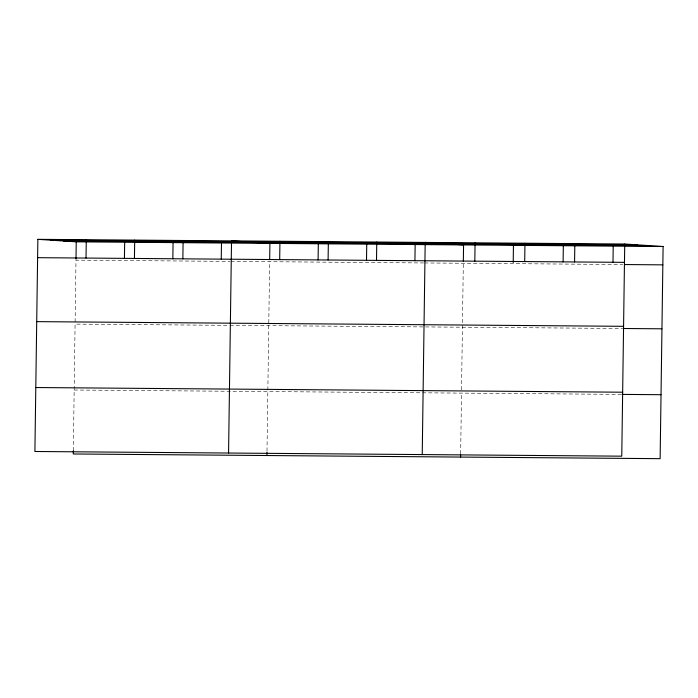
<?xml version="1.0" encoding="UTF-8"?>
<svg xmlns="http://www.w3.org/2000/svg" width="698" height="698" viewBox="0 0 698 698"><rect width="100%" height="100%" fill="white"/><g stroke="black" fill="none" stroke-linecap="round" stroke-linejoin="round"><path stroke-width="0.52" stroke-dasharray="3.49 2.62" d="M73.325 450.725L75.087 324.125L228.944 325.355M75.122 321.953L75.986 260.162L229.834 261.392M267.002 451.187L269.646 261.715M460.654 453.822L461.5 393.114M461.544 389.877L463.315 263.259M230.916 261.401L423.503 262.945M424.576 262.954L622.721 264.533M230.017 325.364L621.831 328.488M74.171 390.025L620.906 394.387"/><path stroke-width="1.05" d="M37.867 239.335L34.9 451.484L621.761 456.169L624.727 244.021L37.867 239.335L76.239 241.831L663.1 246.516L660.134 458.665L73.273 453.979L73.325 450.725M75.995 259.089L76.239 241.831M86.02 258.059L86.282 239.719M124.427 258.391L124.654 242.215M134.435 258.443L134.697 240.103M172.842 258.784L173.069 242.599M182.859 258.836L183.112 240.496M221.257 259.167L221.484 242.983M228.569 453.037L231.527 240.88L269.899 243.375L269.672 259.551M266.941 455.524L266.985 452.278M279.689 259.604L279.942 241.264M318.096 259.944L318.323 243.759M328.104 259.996L328.357 241.656M366.511 260.328L366.738 244.143M376.519 260.38L376.772 242.04M414.926 260.712L415.153 244.536M422.229 454.581L425.195 242.424L463.568 244.919L463.341 261.104M460.601 457.077L460.636 454.904M474.815 261.165L475.076 242.825M513.213 262.579L513.449 245.321M524.704 261.567L524.957 243.227M563.111 261.898L563.33 245.713M574.585 261.959L574.838 243.619M612.992 262.3L613.219 246.115M50.526 240.156L637.387 244.841M63.57 241.002L650.44 245.687M37.605 257.675L624.466 262.361M624.893 264.551L662.847 264.856M36.715 321.63L623.576 326.315M622.913 328.496L661.948 328.81M35.79 387.53L622.651 392.215M621.988 394.396L661.032 394.71M624.727 244.021L663.1 246.516"/></g></svg>
